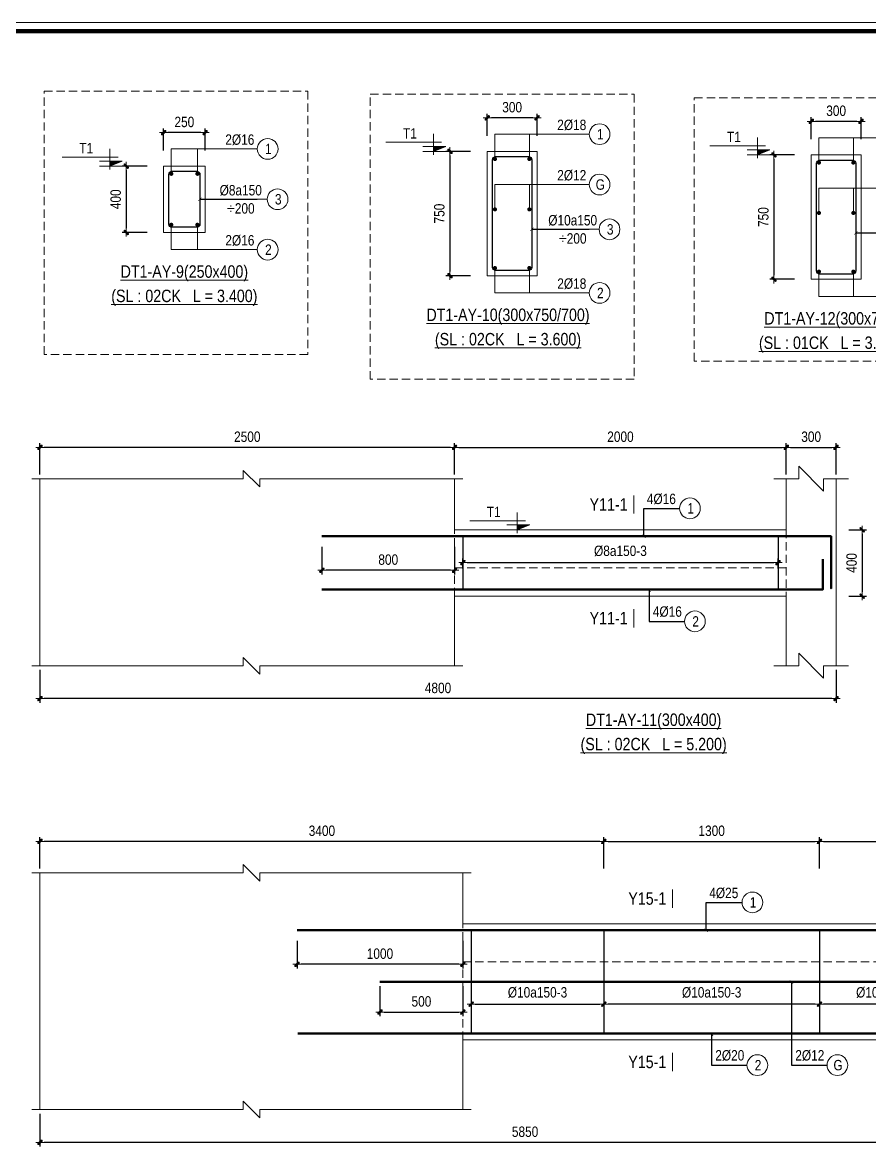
# Model space of a CAD drawing. Header units: millimetres. Extents: x 397144 to 8960116, y 345581 to 674207.
# Drawn here: x 5063761 to 5068868, y 656732 to 663512 of the extents above; entities that cross this region are included whole.
import ezdxf
from ezdxf.enums import TextEntityAlignment as Align

# ---------------------------------------------------------------- set-up
doc = ezdxf.new("R2010")
doc.units = ezdxf.units.MM
doc.header["$PDSIZE"] = -10
doc.linetypes.add('HIDDEN', pattern=[0.375, 0.25, -0.125])
doc.layers.get('0').update_dxf_attribs({"linetype": 'CONTINUOUS'})
doc.layers.get('Defpoints').update_dxf_attribs({"color": 12, "linetype": 'CONTINUOUS'})
for name, color, linetype, lineweight in [('CDAI', 8, 'CONTINUOUS', 30), ('CTHEP', 2, 'CONTINUOUS', 50), ('DBAO', 3, 'CONTINUOUS', 20), ('DGIONG', 4, 'CONTINUOUS', 13), ('KTH', 150, 'CONTINUOUS', 5), ('Net khuat', 8, 'HIDDEN', 13), ('STICK', 1, 'CONTINUOUS', 9), ('TEXT', 7, 'CONTINUOUS', 15)]:
    doc.layers.add(name, color=color, linetype=linetype, lineweight=lineweight)
doc.layers.add('HATCH', color=7, linetype='CONTINUOUS', lineweight=5, true_color=0x2491ff)
doc.styles.add('Star-HelCon', font='VHELVCN_0.TTF')
doc.styles.add('TTP-HelCon', font='VHELVCN_0.TTF')
doc.styles.add('VNI-HELVE-CONDENSE', font='VHELVCN_0.TTF')
doc.dimstyles.new('kc-25', dxfattribs={"dimtxt": 62.5, "dimasz": 20, "dimexe": 20, "dimexo": 50, "dimgap": 25, "dimtad": 3, "dimdec": 0, "dimzin": 0, "dimdsep": 46, "dimtxsty": 'VNI-HELVE-CONDENSE', "dimblk": 'DIM', "dimcen": 2.5, "dimclrd": 256, "dimclre": 154, "dimclrt": 7, "dimaunit": 1, "dimadec": 0, "dimazin": 0, "dimtfac": 1, "dimtdec": 0, "dimtix": 1, "dimtmove": 0, "dimatfit": 3, "dimldrblk": 'DOT', "dimfxl": 1, "dimtolj": 1, "dimtzin": 0, "dimarcsym": 0})
doc.dimstyles.new('TTP-25', dxfattribs={"dimscale": 25, "dimtxt": 2.5, "dimasz": 1, "dimexe": 1, "dimexo": 1, "dimgap": 0.09, "dimtad": 0, "dimdec": 4, "dimrnd": 5, "dimzin": 9, "dimdsep": 46, "dimtxsty": 'TTP-HelCon', "dimblk": 'Stick1', "dimcen": 0.09, "dimdle": 1.5, "dimclrd": 256, "dimclre": 256, "dimclrt": 7, "dimadec": 0, "dimazin": 0, "dimtfac": 1, "dimtdec": 4, "dimtmove": 0, "dimatfit": 3, "dimldrblk": '_ArchTick1', "dimfxl": 1, "dimtvp": 1, "dimtolj": 1, "dimtzin": 0, "dimarcsym": 0})

# ---------------------------------------------------------------- blocks, each defined once
blk = doc.blocks.new('Stick1')
at = {"layer": 'STICK'}
h = blk.add_hatch(color=256, dxfattribs=at)
edge = h.paths.add_edge_path()
edge.add_line((0.3, 0.5), (-0.5, -0.3))
edge.add_arc((-0.4, -0.4), 0.141, 135, 315)
edge.add_line((-0.3, -0.5), (0.5, 0.3))
edge.add_arc((0.4, 0.4), 0.141, 315, 495)
blk.add_line((1, 0), (-1, 0), dxfattribs=at)
blk.add_lwpolyline([(0.3, 0.5), (-0.5, -0.3, 1), (-0.3, -0.5), (0.5, 0.3, 1), (0.3, 0.5, 1)], format="xyb", dxfattribs=at)
blk = doc.blocks.new('*D172')
at = {"layer": 'Defpoints', "color": 0, "ltscale": 500, "transparency": 16777216}
for p in [(5066563.3, 662937.1), (5066563.3, 662803.8), (5066863.3, 662803.8)]:
    blk.add_point(p, dxfattribs=at)
at = {"layer": 'KTH', "lineweight": -2, "ltscale": 500, "transparency": 16777216}
for p, q in [((5066563.3, 662828.8), (5066563.3, 662962.1)), ((5066863.3, 662828.8), (5066863.3, 662962.1)), ((5066838.3, 662937.1), (5066588.3, 662937.1))]:
    blk.add_line(p, q, dxfattribs=at)
at = {"layer": 'KTH', "lineweight": -2, "ltscale": 500, "transparency": 16777216, "xscale": 25, "yscale": 25, "zscale": 25, "rotation": 180}
blk.add_blockref('Stick1', (5066563.3, 662937.1), dxfattribs=at)
at = {"layer": 'KTH', "lineweight": -2, "ltscale": 500, "transparency": 16777216, "xscale": 25, "yscale": 25, "zscale": 25}
blk.add_blockref('Stick1', (5066863.3, 662937.1), dxfattribs=at)
at = {"layer": 'KTH', "color": 7, "ltscale": 500, "transparency": 16777216, "insert": (5066713.3, 663000.9), "char_height": 62.5, "attachment_point": 5, "style": 'TTP-HelCon'}
blk.add_mtext('\\A1;300', dxfattribs=at)
blk = doc.blocks.new('_ArchTick1')
at = {"color": 0, "const_width": 3.81}
blk.add_lwpolyline([(-12.7, -12.7), (12.7, 12.7)], dxfattribs=at)
blk = doc.blocks.new('*D173')
at = {"layer": 'Defpoints', "color": 0, "ltscale": 500, "transparency": 16777216}
for p in [(5066488.1, 662734.8), (5066338.3, 661984.8), (5066488.1, 661984.8)]:
    blk.add_point(p, dxfattribs=at)
at = {"layer": 'KTH', "lineweight": -2, "ltscale": 500, "transparency": 16777216}
for p, q in [((5066463.1, 662734.8), (5066313.3, 662734.8)), ((5066338.3, 662709.8), (5066338.3, 662009.8)), ((5066463.1, 661984.8), (5066313.3, 661984.8))]:
    blk.add_line(p, q, dxfattribs=at)
at = {"layer": 'KTH', "lineweight": -2, "ltscale": 500, "transparency": 16777216, "xscale": 25, "yscale": 25, "zscale": 25}
for p, rotation in [((5066338.3, 662734.8), 90), ((5066338.3, 661984.8), 270)]:
    blk.add_blockref('Stick1', p, dxfattribs=dict(at, rotation=rotation))
at = {"layer": 'KTH', "color": 7, "ltscale": 500, "transparency": 16777216, "insert": (5066274.4, 662359.8), "char_height": 62.5, "attachment_point": 5, "rotation": 90, "style": 'TTP-HelCon'}
blk.add_mtext('\\A1;750', dxfattribs=at)
blk = doc.blocks.new('CODE')
at = {"layer": 'DBAO'}
for p, q in [((-62.5, -20), (-62.5, 105)), ((-62.5, 0), (-137.5, 30)), ((-137.5, 30), (0, 30)), ((-137.5, 0), (0, 0)), ((-112.5, 55), (223.6, 55))]:
    blk.add_line(p, q, dxfattribs=at)
at = {"layer": 'HATCH', "color": 1}
blk.add_solid([(-62.5, 0), (-137.5, 30), (-62.5, 30)], dxfattribs=at)
blk = doc.blocks.new('DIM')
h = blk.add_hatch(color=1)
h.paths.add_polyline_path([(0.49, 0.29, 1), (0.29, 0.49), (-0.19, 0), (0.19, 0)])
h.paths.add_polyline_path([(0.19, 0), (-0.19, 0), (-0.49, -0.29, 1), (-0.29, -0.49)])
at = {"color": 9}
for p, q in [((-0.19, 0), (-1.5, 0)), ((0.19, 0), (1.5, 0))]:
    blk.add_line(p, q, dxfattribs=at)
at = {"color": 1}
for p, q in [((-0.49, -0.29), (0.29, 0.49)), ((-0.29, -0.49), (0.49, 0.29)), ((-0.19, 0), (0.19, 0))]:
    blk.add_line(p, q, dxfattribs=at)
blk.add_arc((-0.39, -0.39), 0.138, 135, 315, dxfattribs=at)
blk = doc.blocks.new('*D174')
at = {"layer": 'Defpoints', "color": 0, "ltscale": 500, "transparency": 16777216}
for p in [(5064611.9, 662848.1), (5064611.9, 662714.9), (5064861.9, 662714.9)]:
    blk.add_point(p, dxfattribs=at)
at = {"layer": 'KTH', "lineweight": -2, "ltscale": 500, "transparency": 16777216}
for p, q in [((5064611.9, 662739.9), (5064611.9, 662873.1)), ((5064861.9, 662739.9), (5064861.9, 662873.1)), ((5064836.9, 662848.1), (5064636.9, 662848.1))]:
    blk.add_line(p, q, dxfattribs=at)
at = {"layer": 'KTH', "lineweight": -2, "ltscale": 500, "transparency": 16777216, "xscale": 25, "yscale": 25, "zscale": 25, "rotation": 180}
blk.add_blockref('Stick1', (5064611.9, 662848.1), dxfattribs=at)
at = {"layer": 'KTH', "lineweight": -2, "ltscale": 500, "transparency": 16777216, "xscale": 25, "yscale": 25, "zscale": 25}
blk.add_blockref('Stick1', (5064861.9, 662848.1), dxfattribs=at)
at = {"layer": 'KTH', "color": 7, "ltscale": 500, "transparency": 16777216, "insert": (5064736.9, 662912), "char_height": 62.5, "attachment_point": 5, "style": 'TTP-HelCon'}
blk.add_mtext('\\A1;250', dxfattribs=at)
blk = doc.blocks.new('*D175')
at = {"layer": 'Defpoints', "color": 0, "ltscale": 500, "transparency": 16777216}
for p in [(5064536.8, 662645.9), (5064386.9, 662245.9), (5064536.8, 662245.9)]:
    blk.add_point(p, dxfattribs=at)
at = {"layer": 'KTH', "lineweight": -2, "ltscale": 500, "transparency": 16777216}
for p, q in [((5064511.8, 662645.9), (5064361.9, 662645.9)), ((5064386.9, 662620.9), (5064386.9, 662270.9)), ((5064511.8, 662245.9), (5064361.9, 662245.9))]:
    blk.add_line(p, q, dxfattribs=at)
at = {"layer": 'KTH', "lineweight": -2, "ltscale": 500, "transparency": 16777216, "xscale": 25, "yscale": 25, "zscale": 25}
for p, rotation in [((5064386.9, 662645.9), 90), ((5064386.9, 662245.9), 270)]:
    blk.add_blockref('Stick1', p, dxfattribs=dict(at, rotation=rotation))
at = {"layer": 'KTH', "color": 7, "ltscale": 500, "transparency": 16777216, "insert": (5064323.1, 662445.9), "char_height": 62.5, "attachment_point": 5, "rotation": 90, "style": 'TTP-HelCon'}
blk.add_mtext('\\A1;400', dxfattribs=at)
blk = doc.blocks.new('*D176')
at = {"layer": 'Defpoints', "color": 0, "transparency": 16777216}
for p in [(5063866.3, 660949.6), (5063866.3, 660760.6), (5066366.3, 660760.6)]:
    blk.add_point(p, dxfattribs=at)
at = {"layer": 'KTH', "lineweight": -2, "transparency": 16777216}
for p, q in [((5063866.3, 660785.6), (5063866.3, 660974.6)), ((5066366.3, 660785.6), (5066366.3, 660974.6)), ((5066341.3, 660949.6), (5063891.3, 660949.6))]:
    blk.add_line(p, q, dxfattribs=at)
at = {"layer": 'KTH', "lineweight": -2, "transparency": 16777216, "xscale": 25, "yscale": 25, "zscale": 25, "rotation": 180}
blk.add_blockref('Stick1', (5063866.3, 660949.6), dxfattribs=at)
at = {"layer": 'KTH', "lineweight": -2, "transparency": 16777216, "xscale": 25, "yscale": 25, "zscale": 25}
blk.add_blockref('Stick1', (5066366.3, 660949.6), dxfattribs=at)
at = {"layer": 'KTH', "color": 7, "transparency": 16777216, "insert": (5065116.3, 661013.4), "char_height": 62.5, "attachment_point": 5, "style": 'TTP-HelCon'}
blk.add_mtext('\\A1;2500', dxfattribs=at)
blk = doc.blocks.new('*D177')
at = {"layer": 'Defpoints', "color": 0, "transparency": 16777216}
for p in [(5063866.3, 659632.2), (5068666.3, 659632.2), (5063866.3, 659434.2)]:
    blk.add_point(p, dxfattribs=at)
at = {"layer": 'KTH', "lineweight": -2, "transparency": 16777216}
for p, q in [((5063866.3, 659607.2), (5063866.3, 659409.2)), ((5068666.3, 659607.2), (5068666.3, 659409.2)), ((5068641.3, 659434.2), (5063891.3, 659434.2))]:
    blk.add_line(p, q, dxfattribs=at)
at = {"layer": 'KTH', "lineweight": -2, "transparency": 16777216, "xscale": 25, "yscale": 25, "zscale": 25, "rotation": 180}
blk.add_blockref('Stick1', (5063866.3, 659434.2), dxfattribs=at)
at = {"layer": 'KTH', "lineweight": -2, "transparency": 16777216, "xscale": 25, "yscale": 25, "zscale": 25}
blk.add_blockref('Stick1', (5068666.3, 659434.2), dxfattribs=at)
at = {"layer": 'KTH', "color": 7, "transparency": 16777216, "insert": (5066266.3, 659498.1), "char_height": 62.5, "attachment_point": 5, "style": 'TTP-HelCon'}
blk.add_mtext('\\A1;4800', dxfattribs=at)
blk = doc.blocks.new('*D178')
at = {"layer": 'Defpoints', "color": 0, "transparency": 16777216}
for p in [(5068366.3, 660949.6), (5066366.3, 660760.6), (5068366.3, 660760.6)]:
    blk.add_point(p, dxfattribs=at)
at = {"layer": 'KTH', "lineweight": -2, "transparency": 16777216}
for p, q in [((5066366.3, 660785.6), (5066366.3, 660974.6)), ((5068366.3, 660785.6), (5068366.3, 660974.6)), ((5066391.3, 660949.6), (5068341.3, 660949.6))]:
    blk.add_line(p, q, dxfattribs=at)
at = {"layer": 'KTH', "lineweight": -2, "transparency": 16777216, "xscale": 25, "yscale": 25, "zscale": 25, "rotation": 180}
blk.add_blockref('Stick1', (5066366.3, 660949.6), dxfattribs=at)
at = {"layer": 'KTH', "lineweight": -2, "transparency": 16777216, "xscale": 25, "yscale": 25, "zscale": 25}
blk.add_blockref('Stick1', (5068366.3, 660949.6), dxfattribs=at)
at = {"layer": 'KTH', "color": 7, "transparency": 16777216, "insert": (5067366.3, 661013.4), "char_height": 62.5, "attachment_point": 5, "style": 'TTP-HelCon'}
blk.add_mtext('\\A1;2000', dxfattribs=at)
blk = doc.blocks.new('*D179')
at = {"layer": 'Defpoints', "color": 0, "transparency": 16777216}
for p in [(5068316.3, 660254.4), (5066416.3, 660194.4), (5068316.3, 660194.4)]:
    blk.add_point(p, dxfattribs=at)
at = {"layer": 'KTH', "lineweight": -2, "transparency": 16777216}
for p, q in [((5066416.3, 660219.4), (5066416.3, 660279.4)), ((5066441.3, 660254.4), (5068291.3, 660254.4)), ((5068316.3, 660219.4), (5068316.3, 660279.4))]:
    blk.add_line(p, q, dxfattribs=at)
at = {"layer": 'KTH', "lineweight": -2, "transparency": 16777216, "xscale": 25, "yscale": 25, "zscale": 25, "rotation": 180}
blk.add_blockref('Stick1', (5066416.3, 660254.4), dxfattribs=at)
at = {"layer": 'KTH', "lineweight": -2, "transparency": 16777216, "xscale": 25, "yscale": 25, "zscale": 25}
blk.add_blockref('Stick1', (5068316.3, 660254.4), dxfattribs=at)
at = {"layer": 'KTH', "color": 7, "transparency": 16777216, "insert": (5067366.3, 660324.3), "char_height": 62.5, "attachment_point": 5, "style": 'TTP-HelCon'}
blk.add_mtext('\\A1;Þ8a150-3', dxfattribs=at)
blk = doc.blocks.new('*D180')
at = {"layer": 'Defpoints', "color": 0, "transparency": 16777216}
for p in [(5065566.3, 660374.2), (5066366.3, 660374.2), (5065566.3, 660208.2)]:
    blk.add_point(p, dxfattribs=at)
at = {"layer": 'KTH', "lineweight": -2, "transparency": 16777216}
for p, q in [((5065566.3, 660349.2), (5065566.3, 660183.2)), ((5066366.3, 660349.2), (5066366.3, 660183.2)), ((5066341.3, 660208.2), (5065591.3, 660208.2))]:
    blk.add_line(p, q, dxfattribs=at)
at = {"layer": 'KTH', "lineweight": -2, "transparency": 16777216, "xscale": 25, "yscale": 25, "zscale": 25, "rotation": 180}
blk.add_blockref('Stick1', (5065566.3, 660208.2), dxfattribs=at)
at = {"layer": 'KTH', "lineweight": -2, "transparency": 16777216, "xscale": 25, "yscale": 25, "zscale": 25}
blk.add_blockref('Stick1', (5066366.3, 660208.2), dxfattribs=at)
at = {"layer": 'KTH', "color": 7, "transparency": 16777216, "insert": (5065966.3, 660272.1), "char_height": 62.5, "attachment_point": 5, "style": 'TTP-HelCon'}
blk.add_mtext('\\A1;800', dxfattribs=at)
blk = doc.blocks.new('*D214')
at = {"layer": 'Defpoints', "color": 0, "transparency": 16777216}
for p in [(5063866.3, 658572.8), (5063866.3, 658383.8), (5067266.3, 658383.8)]:
    blk.add_point(p, dxfattribs=at)
at = {"layer": 'KTH', "lineweight": -2, "transparency": 16777216}
for p, q in [((5063866.3, 658408.8), (5063866.3, 658597.8)), ((5067241.3, 658572.8), (5063891.3, 658572.8)), ((5067266.3, 658408.8), (5067266.3, 658597.8))]:
    blk.add_line(p, q, dxfattribs=at)
at = {"layer": 'KTH', "lineweight": -2, "transparency": 16777216, "xscale": 25, "yscale": 25, "zscale": 25, "rotation": 180}
blk.add_blockref('Stick1', (5063866.3, 658572.8), dxfattribs=at)
at = {"layer": 'KTH', "lineweight": -2, "transparency": 16777216, "xscale": 25, "yscale": 25, "zscale": 25}
blk.add_blockref('Stick1', (5067266.3, 658572.8), dxfattribs=at)
at = {"layer": 'KTH', "color": 7, "transparency": 16777216, "insert": (5065566.3, 658636.6), "char_height": 62.5, "attachment_point": 5, "style": 'TTP-HelCon'}
blk.add_mtext('\\A1;3400', dxfattribs=at)
blk = doc.blocks.new('*D215')
at = {"layer": 'Defpoints', "color": 0, "transparency": 16777216}
for p in [(5063866.3, 656955.4), (5069716.3, 656955.4), (5063866.3, 656757.4)]:
    blk.add_point(p, dxfattribs=at)
at = {"layer": 'KTH', "lineweight": -2, "transparency": 16777216}
for p, q in [((5063866.3, 656930.4), (5063866.3, 656732.4)), ((5069716.3, 656930.4), (5069716.3, 656732.4)), ((5069691.3, 656757.4), (5063891.3, 656757.4))]:
    blk.add_line(p, q, dxfattribs=at)
at = {"layer": 'KTH', "lineweight": -2, "transparency": 16777216, "xscale": 25, "yscale": 25, "zscale": 25, "rotation": 180}
blk.add_blockref('Stick1', (5063866.3, 656757.4), dxfattribs=at)
at = {"layer": 'KTH', "lineweight": -2, "transparency": 16777216, "xscale": 25, "yscale": 25, "zscale": 25}
blk.add_blockref('Stick1', (5069716.3, 656757.4), dxfattribs=at)
at = {"layer": 'KTH', "color": 7, "transparency": 16777216, "insert": (5066791.3, 656821.3), "char_height": 62.5, "attachment_point": 5, "style": 'TTP-HelCon'}
blk.add_mtext('\\A1;5850', dxfattribs=at)
blk = doc.blocks.new('*D216')
at = {"layer": 'Defpoints', "color": 0, "transparency": 16777216}
for p in [(5068566.3, 658572.8), (5067266.3, 658383.8), (5068566.3, 658383.8)]:
    blk.add_point(p, dxfattribs=at)
at = {"layer": 'KTH', "lineweight": -2, "transparency": 16777216}
for p, q in [((5067266.3, 658408.8), (5067266.3, 658597.8)), ((5067291.3, 658572.8), (5068541.3, 658572.8)), ((5068566.3, 658408.8), (5068566.3, 658597.8))]:
    blk.add_line(p, q, dxfattribs=at)
at = {"layer": 'KTH', "lineweight": -2, "transparency": 16777216, "xscale": 25, "yscale": 25, "zscale": 25, "rotation": 180}
blk.add_blockref('Stick1', (5067266.3, 658572.8), dxfattribs=at)
at = {"layer": 'KTH', "lineweight": -2, "transparency": 16777216, "xscale": 25, "yscale": 25, "zscale": 25}
blk.add_blockref('Stick1', (5068566.3, 658572.8), dxfattribs=at)
at = {"layer": 'KTH', "color": 7, "transparency": 16777216, "insert": (5067916.3, 658636.6), "char_height": 62.5, "attachment_point": 5, "style": 'TTP-HelCon'}
blk.add_mtext('\\A1;1300', dxfattribs=at)
blk = doc.blocks.new('*D217')
at = {"layer": 'Defpoints', "color": 0, "transparency": 16777216}
for p in [(5069716.3, 658572.8), (5068566.3, 658383.8), (5069716.3, 658383.8)]:
    blk.add_point(p, dxfattribs=at)
at = {"layer": 'KTH', "lineweight": -2, "transparency": 16777216}
for p, q in [((5068566.3, 658408.8), (5068566.3, 658597.8)), ((5068591.3, 658572.8), (5069691.3, 658572.8)), ((5069716.3, 658408.8), (5069716.3, 658597.8))]:
    blk.add_line(p, q, dxfattribs=at)
at = {"layer": 'KTH', "lineweight": -2, "transparency": 16777216, "xscale": 25, "yscale": 25, "zscale": 25, "rotation": 180}
blk.add_blockref('Stick1', (5068566.3, 658572.8), dxfattribs=at)
at = {"layer": 'KTH', "lineweight": -2, "transparency": 16777216, "xscale": 25, "yscale": 25, "zscale": 25}
blk.add_blockref('Stick1', (5069716.3, 658572.8), dxfattribs=at)
at = {"layer": 'KTH', "color": 7, "transparency": 16777216, "insert": (5069141.3, 658636.6), "char_height": 62.5, "attachment_point": 5, "style": 'TTP-HelCon'}
blk.add_mtext('\\A1;1150', dxfattribs=at)
blk = doc.blocks.new('*D218')
at = {"layer": 'Defpoints', "color": 0, "transparency": 16777216}
for p in [(5066466.3, 657731.4), (5067266.3, 657731.4), (5067266.3, 657591.4)]:
    blk.add_point(p, dxfattribs=at)
at = {"layer": 'KTH', "lineweight": -2, "transparency": 16777216}
for p, q in [((5066466.3, 657706.4), (5066466.3, 657566.4)), ((5067266.3, 657706.4), (5067266.3, 657566.4)), ((5066491.3, 657591.4), (5067241.3, 657591.4))]:
    blk.add_line(p, q, dxfattribs=at)
at = {"layer": 'KTH', "lineweight": -2, "transparency": 16777216, "xscale": 25, "yscale": 25, "zscale": 25, "rotation": 180}
blk.add_blockref('Stick1', (5066466.3, 657591.4), dxfattribs=at)
at = {"layer": 'KTH', "lineweight": -2, "transparency": 16777216, "xscale": 25, "yscale": 25, "zscale": 25}
blk.add_blockref('Stick1', (5067266.3, 657591.4), dxfattribs=at)
at = {"layer": 'KTH', "color": 7, "transparency": 16777216, "insert": (5066866.3, 657661.3), "char_height": 62.5, "attachment_point": 5, "style": 'TTP-HelCon'}
blk.add_mtext('\\A1;\\A1;\\A1;Þ10a150-3', dxfattribs=at)
blk = doc.blocks.new('*D219')
at = {"layer": 'Defpoints', "color": 0, "transparency": 16777216}
for p in [(5067266.3, 657731.4), (5068566.3, 657731.4), (5067266.3, 657591.4)]:
    blk.add_point(p, dxfattribs=at)
at = {"layer": 'KTH', "lineweight": -2, "transparency": 16777216}
for p, q in [((5067266.3, 657706.4), (5067266.3, 657566.4)), ((5068566.3, 657706.4), (5068566.3, 657566.4)), ((5068541.3, 657591.4), (5067291.3, 657591.4))]:
    blk.add_line(p, q, dxfattribs=at)
at = {"layer": 'KTH', "lineweight": -2, "transparency": 16777216, "xscale": 25, "yscale": 25, "zscale": 25, "rotation": 180}
blk.add_blockref('Stick1', (5067266.3, 657591.4), dxfattribs=at)
at = {"layer": 'KTH', "lineweight": -2, "transparency": 16777216, "xscale": 25, "yscale": 25, "zscale": 25}
blk.add_blockref('Stick1', (5068566.3, 657591.4), dxfattribs=at)
at = {"layer": 'KTH', "color": 7, "transparency": 16777216, "insert": (5067916.3, 657661.3), "char_height": 62.5, "attachment_point": 5, "style": 'TTP-HelCon'}
blk.add_mtext('\\A1;\\A1;\\A1;Þ10a150-3', dxfattribs=at)
blk = doc.blocks.new('*D220')
at = {"layer": 'Defpoints', "color": 0, "transparency": 16777216}
for p in [(5068566.3, 657731.4), (5069366.3, 657731.4), (5068566.3, 657591.4)]:
    blk.add_point(p, dxfattribs=at)
at = {"layer": 'KTH', "lineweight": -2, "transparency": 16777216}
for p, q in [((5068566.3, 657706.4), (5068566.3, 657566.4)), ((5069366.3, 657706.4), (5069366.3, 657566.4)), ((5069341.3, 657591.4), (5068591.3, 657591.4))]:
    blk.add_line(p, q, dxfattribs=at)
at = {"layer": 'KTH', "lineweight": -2, "transparency": 16777216, "xscale": 25, "yscale": 25, "zscale": 25, "rotation": 180}
blk.add_blockref('Stick1', (5068566.3, 657591.4), dxfattribs=at)
at = {"layer": 'KTH', "lineweight": -2, "transparency": 16777216, "xscale": 25, "yscale": 25, "zscale": 25}
blk.add_blockref('Stick1', (5069366.3, 657591.4), dxfattribs=at)
at = {"layer": 'KTH', "color": 7, "transparency": 16777216, "insert": (5068966.3, 657661.3), "char_height": 62.5, "attachment_point": 5, "style": 'TTP-HelCon'}
blk.add_mtext('\\A1;\\A1;\\A1;Þ10a150-3', dxfattribs=at)
blk = doc.blocks.new('*D221')
at = {"layer": 'Defpoints', "color": 0, "transparency": 16777216}
for p in [(5065416.3, 657997.4), (5066416.3, 657997.4), (5065416.3, 657831.4)]:
    blk.add_point(p, dxfattribs=at)
at = {"layer": 'KTH', "lineweight": -2, "transparency": 16777216}
for p, q in [((5065416.3, 657972.4), (5065416.3, 657806.4)), ((5066416.3, 657972.4), (5066416.3, 657806.4)), ((5066391.3, 657831.4), (5065441.3, 657831.4))]:
    blk.add_line(p, q, dxfattribs=at)
at = {"layer": 'KTH', "lineweight": -2, "transparency": 16777216, "xscale": 25, "yscale": 25, "zscale": 25, "rotation": 180}
blk.add_blockref('Stick1', (5065416.3, 657831.4), dxfattribs=at)
at = {"layer": 'KTH', "lineweight": -2, "transparency": 16777216, "xscale": 25, "yscale": 25, "zscale": 25}
blk.add_blockref('Stick1', (5066416.3, 657831.4), dxfattribs=at)
at = {"layer": 'KTH', "color": 7, "transparency": 16777216, "insert": (5065916.3, 657895.2), "char_height": 62.5, "attachment_point": 5, "style": 'TTP-HelCon'}
blk.add_mtext('\\A1;1000', dxfattribs=at)
blk = doc.blocks.new('MC')
at = {"layer": 'CTHEP', "const_width": 10}
blk.add_lwpolyline([(0, 150), (0, 0)], dxfattribs=at)
at = {"layer": 'TEXT', "style": 'TTP-HelCon'}
blk.add_attdef('A', text='', height=100, dxfattribs=at).set_placement((-50, 25.5), align=Align.RIGHT)
blk = doc.blocks.new('*D698')
at = {"layer": 'Defpoints', "color": 0, "ltscale": 500, "transparency": 16777216}
for p in [(5068717.5, 660452.2), (5068717.5, 660052.2), (5068824.1, 660052.2)]:
    blk.add_point(p, dxfattribs=at)
at = {"layer": 'KTH', "lineweight": -2, "ltscale": 500, "transparency": 16777216}
for p, q in [((5068742.5, 660452.2), (5068849.1, 660452.2)), ((5068824.1, 660427.2), (5068824.1, 660077.2)), ((5068742.5, 660052.2), (5068849.1, 660052.2))]:
    blk.add_line(p, q, dxfattribs=at)
at = {"layer": 'KTH', "lineweight": -2, "ltscale": 500, "transparency": 16777216, "xscale": 25, "yscale": 25, "zscale": 25}
for p, rotation in [((5068824.1, 660452.2), 90), ((5068824.1, 660052.2), 270)]:
    blk.add_blockref('Stick1', p, dxfattribs=dict(at, rotation=rotation))
at = {"layer": 'KTH', "color": 7, "ltscale": 500, "transparency": 16777216, "insert": (5068760.2, 660252.2), "char_height": 62.5, "attachment_point": 5, "rotation": 90, "style": 'TTP-HelCon'}
blk.add_mtext('\\A1;400', dxfattribs=at)
blk = doc.blocks.new('*D703')
at = {"layer": 'Defpoints', "color": 0, "transparency": 16777216}
for p in [(5065916.3, 657725.4), (5066416.3, 657725.4), (5066416.3, 657543.6)]:
    blk.add_point(p, dxfattribs=at)
at = {"layer": 'KTH', "lineweight": -2, "transparency": 16777216}
for p, q in [((5065916.3, 657700.4), (5065916.3, 657518.6)), ((5066416.3, 657700.4), (5066416.3, 657518.6)), ((5065941.3, 657543.6), (5066391.3, 657543.6))]:
    blk.add_line(p, q, dxfattribs=at)
at = {"layer": 'KTH', "lineweight": -2, "transparency": 16777216, "xscale": 25, "yscale": 25, "zscale": 25, "rotation": 180}
blk.add_blockref('Stick1', (5065916.3, 657543.6), dxfattribs=at)
at = {"layer": 'KTH', "lineweight": -2, "transparency": 16777216, "xscale": 25, "yscale": 25, "zscale": 25}
blk.add_blockref('Stick1', (5066416.3, 657543.6), dxfattribs=at)
at = {"layer": 'KTH', "color": 7, "transparency": 16777216, "insert": (5066166.3, 657607.4), "char_height": 62.5, "attachment_point": 5, "style": 'TTP-HelCon'}
blk.add_mtext('\\A1;500', dxfattribs=at)
blk = doc.blocks.new('*D745')
at = {"layer": 'Defpoints', "color": 0, "transparency": 16777216}
for p in [(5068666.3, 660949.6), (5068366.3, 660760.6), (5068666.3, 660760.6)]:
    blk.add_point(p, dxfattribs=at)
at = {"layer": 'KTH', "lineweight": -2, "transparency": 16777216}
for p, q in [((5068366.3, 660785.6), (5068366.3, 660974.6)), ((5068666.3, 660785.6), (5068666.3, 660974.6)), ((5068391.3, 660949.6), (5068641.3, 660949.6))]:
    blk.add_line(p, q, dxfattribs=at)
at = {"layer": 'KTH', "lineweight": -2, "transparency": 16777216, "xscale": 25, "yscale": 25, "zscale": 25, "rotation": 180}
blk.add_blockref('Stick1', (5068366.3, 660949.6), dxfattribs=at)
at = {"layer": 'KTH', "lineweight": -2, "transparency": 16777216, "xscale": 25, "yscale": 25, "zscale": 25}
blk.add_blockref('Stick1', (5068666.3, 660949.6), dxfattribs=at)
at = {"layer": 'KTH', "color": 7, "transparency": 16777216, "insert": (5068516.3, 661013.4), "char_height": 62.5, "attachment_point": 5, "style": 'TTP-HelCon'}
blk.add_mtext('\\A1;300', dxfattribs=at)
blk = doc.blocks.new('CHG_XX_Khung ten')
blk.add_lwpolyline([(15, 579), (826, 579), (826, 15), (15, 15)], close=True)
at = {"color": 4, "linetype": 'Continuous', "const_width": 1}
blk.add_lwpolyline([(17, 577), (824, 577), (824, 17), (17, 17)], close=True, dxfattribs=at)
blk = doc.blocks.new('*D1922')
at = {"layer": 'Defpoints', "color": 0, "ltscale": 500, "transparency": 16777216}
for p in [(5068516.9, 662915.7), (5068516.9, 662782.5), (5068816.9, 662782.5)]:
    blk.add_point(p, dxfattribs=at)
at = {"layer": 'KTH', "lineweight": -2, "ltscale": 500, "transparency": 16777216}
for p, q in [((5068516.9, 662807.5), (5068516.9, 662940.7)), ((5068816.9, 662807.5), (5068816.9, 662940.7)), ((5068791.9, 662915.7), (5068541.9, 662915.7))]:
    blk.add_line(p, q, dxfattribs=at)
at = {"layer": 'KTH', "lineweight": -2, "ltscale": 500, "transparency": 16777216, "xscale": 25, "yscale": 25, "zscale": 25, "rotation": 180}
blk.add_blockref('Stick1', (5068516.9, 662915.7), dxfattribs=at)
at = {"layer": 'KTH', "lineweight": -2, "ltscale": 500, "transparency": 16777216, "xscale": 25, "yscale": 25, "zscale": 25}
blk.add_blockref('Stick1', (5068816.9, 662915.7), dxfattribs=at)
at = {"layer": 'KTH', "color": 7, "ltscale": 500, "transparency": 16777216, "insert": (5068666.9, 662979.6), "char_height": 62.5, "attachment_point": 5, "style": 'TTP-HelCon'}
blk.add_mtext('\\A1;300', dxfattribs=at)
blk = doc.blocks.new('*D1923')
at = {"layer": 'Defpoints', "color": 0, "ltscale": 500, "transparency": 16777216}
for p in [(5068441.7, 662713.5), (5068291.9, 661963.5), (5068441.7, 661963.5)]:
    blk.add_point(p, dxfattribs=at)
at = {"layer": 'KTH', "lineweight": -2, "ltscale": 500, "transparency": 16777216}
for p, q in [((5068416.7, 662713.5), (5068266.9, 662713.5)), ((5068291.9, 662688.5), (5068291.9, 661988.5)), ((5068416.7, 661963.5), (5068266.9, 661963.5))]:
    blk.add_line(p, q, dxfattribs=at)
at = {"layer": 'KTH', "lineweight": -2, "ltscale": 500, "transparency": 16777216, "xscale": 25, "yscale": 25, "zscale": 25}
for p, rotation in [((5068291.9, 662713.5), 90), ((5068291.9, 661963.5), 270)]:
    blk.add_blockref('Stick1', p, dxfattribs=dict(at, rotation=rotation))
at = {"layer": 'KTH', "color": 7, "ltscale": 500, "transparency": 16777216, "insert": (5068228.1, 662338.5), "char_height": 62.5, "attachment_point": 5, "rotation": 90, "style": 'TTP-HelCon'}
blk.add_mtext('\\A1;750', dxfattribs=at)

msp = doc.modelspace()

# ---------------------------------------------------------------- linework, layer by layer
at = {"layer": 'CDAI', "ltscale": 52.5}
for p, q in [((5066416.3379, 660417.20242), (5066416.3379, 660087.20242)), ((5068316.3379, 660417.20242), (5068316.3379, 660087.20242)), ((5066466.33789, 658036.39959), (5066466.33789, 657414.39959)), ((5067266.3379, 658036.39959), (5067266.3379, 657414.39959)), ((5068566.3379, 658036.39959), (5068566.3379, 657414.39959))]:
    msp.add_line(p, q, dxfattribs=at)
at = {"layer": 'CDAI'}
for points in [[(5066613.26403, 662703.55958), (5066813.26403, 662703.55958, -0.4142135624), (5066832.01403, 662684.80958), (5066832.01403, 662034.80958, -0.4142135624), (5066813.26403, 662016.05958), (5066613.26403, 662016.05958, -0.4142135624), (5066594.51403, 662034.80958), (5066594.51403, 662684.80958, -0.4142135624)], [(5064661.91293, 662614.61937), (5064811.91293, 662614.61937, -0.4142135624), (5064830.66293, 662595.86937), (5064830.66293, 662295.86937, -0.4142135624), (5064811.91293, 662277.11937), (5064661.91293, 662277.11937, -0.4142135624), (5064643.16293, 662295.86937), (5064643.16293, 662595.86937, -0.4142135624)]]:
    msp.add_lwpolyline(points, format="xyb", close=True, dxfattribs=at)
at = {"layer": 'CTHEP', "const_width": 12.5}
for points in [[(5066603.26403, 662688.55958, 1), (5066615.76403, 662688.55958, 1)], [(5066810.76403, 662688.55958, 1), (5066823.26403, 662688.55958, 1)], [(5064651.91293, 662599.61937, 1), (5064664.41293, 662599.61937, 1)], [(5064809.41293, 662599.61937, 1), (5064821.91293, 662599.61937, 1)], [(5066603.26403, 662384.80958, 1), (5066615.76403, 662384.80958, 1)], [(5066810.76403, 662384.80958, 1), (5066823.26403, 662384.80958, 1)], [(5064651.91293, 662292.11937, 1), (5064664.41293, 662292.11937, 1)], [(5064809.41293, 662292.11937, 1), (5064821.91293, 662292.11937, 1)], [(5066603.26403, 662031.05958, 1), (5066615.76403, 662031.05958, 1)], [(5066810.76403, 662031.05958, 1), (5066823.26403, 662031.05958, 1)]]:
    msp.add_lwpolyline(points, format="xyb", close=True, dxfattribs=at)
at = {"layer": 'CTHEP'}
for points in [[(5065566.3379, 660413.20242), (5068636.3379, 660413.20242), (5068636.3379, 660098.54998), (5068636.3379, 660098.54998)], [(5065566.3379, 660091.20242), (5068586.36928, 660091.20242), (5068586.36928, 660275.7255)], [(5065416.3379, 658036.39959), (5069686.3379, 658036.39959), (5069686.3379, 657414.39959)], [(5065421.30224, 657414.39959), (5069653.78746, 657414.39959), (5069653.78746, 657836.41703)]]:
    msp.add_lwpolyline(points, dxfattribs=at)
msp.add_lwpolyline([(5065916.3379, 657725.39959), (5069616.3379, 657725.39959), (5069616.3379, 657725.39959)], close=True, dxfattribs=at)
at = {"layer": 'DBAO', "flags": 128}
for points in [[(5066863.26403, 662734.80958), (5066863.26403, 661984.80958), (5066563.26403, 661984.80958), (5066563.26403, 662734.80958)], [(5066563.26403, 662734.80958), (5066863.26403, 662734.80958)], [(5064861.91293, 662645.86937), (5064861.91293, 662245.86937), (5064611.91293, 662245.86937), (5064611.91293, 662645.86937)], [(5064611.91293, 662645.86937), (5064861.91293, 662645.86937)]]:
    msp.add_lwpolyline(points, dxfattribs=at)
at = {"layer": 'DBAO'}
for points in [[(5063866.3379, 660760.59676), (5063866.3379, 660452.20242), (5063866.3379, 660452.20242), (5063866.3379, 660052.20242), (5063866.3379, 660052.20242), (5063866.3379, 659632.20242)], [(5066366.3379, 660760.59676), (5066366.3379, 660452.20242), (5068366.3379, 660452.20242), (5068366.3379, 660760.59676)], [(5068666.3379, 660760.59676), (5068666.3379, 660452.20242), (5068666.3379, 660452.20242), (5068666.3379, 660052.20242), (5068666.3379, 660052.20242), (5068666.3379, 659632.20242)], [(5066366.3379, 659632.20242), (5066366.3379, 660052.20242), (5068366.3379, 660052.20242), (5068366.3379, 659632.20242)], [(5063866.3379, 658383.79393), (5063866.3379, 658075.39959), (5063866.3379, 658075.39959), (5063866.3379, 657375.39959), (5063866.3379, 657375.39959), (5063866.3379, 656955.39959)], [(5066416.33789, 658383.79393), (5066416.33789, 658075.39959), (5069416.3379, 658075.39959), (5069716.3379, 658075.39959)], [(5066416.33789, 656955.39959), (5066416.33789, 657375.39959), (5069416.3379, 657375.39959), (5069716.3379, 657375.39959)]]:
    msp.add_lwpolyline(points, dxfattribs=at)
at = {"layer": 'DGIONG'}
for p, q in [((5066609.51403, 662688.55958), (5066609.51403, 662838.55958)), ((5066609.51403, 662838.55958), (5067178.26403, 662838.55958)), ((5066817.01403, 662688.55958), (5066817.01403, 662838.55958)), ((5064658.16293, 662599.61937), (5064658.16293, 662749.61937)), ((5064658.16293, 662749.61937), (5065176.91293, 662749.61937)), ((5064815.66293, 662599.61937), (5064815.66293, 662749.61937)), ((5066609.51403, 662384.80958), (5066609.51403, 662534.80958)), ((5066609.51403, 662534.80958), (5067178.26403, 662534.80958)), ((5066817.01403, 662384.80958), (5066817.01403, 662534.80958)), ((5064830.66293, 662445.86937), (5065236.41293, 662445.86937)), ((5064658.16293, 662142.11937), (5064658.16293, 662292.11937)), ((5064815.66293, 662142.11937), (5064815.66293, 662292.11937)), ((5066832.01403, 662264.65424), (5067237.76403, 662264.65424)), ((5064658.16293, 662142.11937), (5065176.91293, 662142.11937)), ((5066609.51403, 661881.05958), (5066609.51403, 662031.05958)), ((5066817.01403, 661881.05958), (5066817.01403, 662031.05958)), ((5066609.51403, 661881.05958), (5067178.26403, 661881.05958))]:
    msp.add_line(p, q, dxfattribs=at)
for points in [[(5068291.3379, 660760.59676), (5068441.3379, 660760.59676), (5068441.3379, 660835.59676), (5068591.3379, 660685.59676), (5068591.3379, 660760.59676), (5068741.3379, 660760.59676)], [(5063816.3379, 660760.59676), (5065091.3379, 660760.59676), (5065091.3379, 660810.59676), (5065191.3379, 660710.59676), (5065191.3379, 660760.59676), (5066416.3379, 660760.59676)], [(5068291.3379, 659632.20242), (5068441.3379, 659632.20242), (5068441.3379, 659707.20242), (5068591.3379, 659557.20242), (5068591.3379, 659632.20242), (5068741.3379, 659632.20242)], [(5063816.3379, 659632.20242), (5065091.3379, 659632.20242), (5065091.3379, 659682.20242), (5065191.3379, 659582.20242), (5065191.3379, 659632.20242), (5066416.3379, 659632.20242)], [(5063816.3379, 658383.79393), (5065091.3379, 658383.79393), (5065091.3379, 658433.79393), (5065191.3379, 658333.79393), (5065191.3379, 658383.79393), (5066466.33789, 658383.79393)], [(5063816.3379, 656955.39959), (5065091.3379, 656955.39959), (5065091.3379, 657005.39959), (5065191.3379, 656905.39959), (5065191.3379, 656955.39959), (5066466.33789, 656955.39959)]]:
    msp.add_lwpolyline(points, dxfattribs=at)
for centre in [(5067240.76403, 662838.55958), (5065239.41293, 662749.61937), (5067240.76403, 662534.80958), (5065298.91293, 662445.86937), (5067300.26403, 662264.65424), (5065239.41293, 662142.11937), (5067240.76403, 661881.05958), (5067785.4982, 660581.71153), (5067815.3593, 659900.15816), (5068161.99821, 658204.9087), (5068191.8593, 657223.35533), (5068674.3593, 657223.35533)]:
    msp.add_circle(centre, 62.5, dxfattribs=at)
at = {"layer": 'Net khuat', "ltscale": 200}
for p, q in [((5066366.3379, 660052.20242), (5066366.3379, 660452.20242)), ((5068366.3379, 660452.20242), (5068366.3379, 660052.20242)), ((5066366.3379, 660222.20242), (5068366.3379, 660222.20242)), ((5066416.33789, 657375.39959), (5066416.33789, 658075.39959)), ((5066416.33789, 657845.39959), (5069416.3379, 657845.39959))]:
    msp.add_line(p, q, dxfattribs=at)
for points in [[(5063891.08044, 663098.51331), (5065482.07617, 663098.51331), (5065482.07617, 661509.91748), (5063891.08044, 661509.91748)], [(5065858.01254, 663079.30275), (5067449.00826, 663079.30275), (5067449.00826, 661360.12226), (5065858.01254, 661360.12226)]]:
    msp.add_lwpolyline(points, close=True, dxfattribs=at)

# ---------------------------------------------------------------- block references
at = {"xscale": 0.75, "yscale": 0.75, "zscale": 0.75}
for p, values in [((5067446.8379, 660548.61399), {'A': 'Y11-1'}), ((5067446.8379, 659862.83442), {'A': 'Y11-1'}), ((5067680.3379, 658171.81117), {'A': 'Y15-1'}), ((5067680.3379, 657186.03159), {'A': 'Y15-1'})]:
    msp.add_blockref('MC', p, dxfattribs=at).add_auto_attribs(values)
at = {"layer": 'KTH', "linetype": 'Continuous', "xscale": -1}
for p in [(5066175.77747, 662734.80958), (5064224.42637, 662645.86937), (5066681.57154, 660452.20242)]:
    msp.add_blockref('CODE', p, dxfattribs=at)

# ---------------------------------------------------------------- texts
at = {"layer": 'TEXT', "style": 'TTP-HelCon'}
for p in [(5066218.04414, 662811.80458), (5064266.69304, 662722.86436), (5066723.83821, 660529.19741)]:
    msp.add_text('T1    ', height=62.5, dxfattribs=at).set_placement(p, align=Align.RIGHT)
for s, height, p in [('2Þ18', 62.5, (5067072.76403, 662863.55958)), ('2Þ16', 62.5, (5065071.41293, 662774.61937)), ('2Þ12', 62.5, (5067072.76403, 662559.80958)), ('Þ8a150', 62.5, (5065076.91293, 662469.36937)), ('÷200', 62.5, (5065076.91293, 662359.61937)), ('Þ10a150', 62.5, (5067078.26403, 662288.15424)), ('2Þ16', 62.5, (5065071.67827, 662167.11937)), ('÷200', 62.5, (5067078.26403, 662178.40424)), ('%%UDT1-AY-9(250x400)', 75, (5064736.91293, 661972.57583)), ('2Þ18', 62.5, (5067073.02937, 661906.05958)), ('%%U(SL : 02CK   L = 3.400)', 75, (5064736.91293, 661825.68123)), ('%%UDT1-AY-10(300x750/700)', 75, (5066688.26403, 661711.51605)), ('%%U(SL : 02CK   L = 3.600)', 75, (5066688.26403, 661564.62145)), ('%%UDT1-AY-11(300x400)', 75, (5067566.3379, 659269.23248)), ('%%U(SL : 02CK   L = 5.200)', 75, (5067566.3379, 659122.33789))]:
    msp.add_text(s, height=height, dxfattribs=at).set_placement(p, align=Align.CENTER)
at = {"layer": 'TEXT', "style": 'Star-HelCon'}
for s, p in [('1', (5067244.93069, 662838.55958)), ('1', (5065243.57959, 662749.61937)), ('G', (5067244.93069, 662534.80958)), ('3', (5065303.07959, 662445.86937)), ('3', (5067304.43069, 662264.65424)), ('2', (5065243.57959, 662142.11937)), ('2', (5067244.93069, 661881.05958)), ('1', (5067789.66487, 660581.71153)), ('2', (5067819.52597, 659900.15816)), ('1', (5068166.16487, 658204.9087)), ('2', (5068196.02597, 657223.35533)), ('G', (5068678.52597, 657223.35533))]:
    msp.add_text(s, height=62.5, dxfattribs=at).set_placement(p, align=Align.MIDDLE)
at = {"layer": 'TEXT', "style": 'TTP-HelCon'}
for s, p in [('4Þ16', (5067525.37432, 660607.56448)), ('4Þ16', (5067561.55143, 659928.05522)), ('4Þ25', (5067901.87432, 658230.76165)), ('2Þ20', (5067938.05143, 657251.25239)), ('2Þ12', (5068420.55143, 657251.25239))]:
    msp.add_text(s, height=62.5, dxfattribs=at).set_placement(p)

# ---------------------------------------------------------------- dimensions: what is measured, and where the dimension line sits
at = {"layer": 'KTH', "ltscale": 500}
for base, p1, p2, picture, middle in [((5066563.26403, 662937.05958), (5066863.26403, 662803.82153), (5066563.26403, 662803.82153), '*D172', (5066713.26403, 663000.89292)), ((5064611.91293, 662848.11937), (5064861.91293, 662714.88131), (5064611.91293, 662714.88131), '*D174', (5064736.91293, 662911.9527))]:
    dim = msp.add_linear_dim(base=base, p1=p1, p2=p2, dimstyle='TTP-25', override={"dimtxsty": 'TTP-HelCon'}, dxfattribs=at)
    dim.commit()
    dim.dimension.update_dxf_attribs({"geometry": picture, "text_midpoint": middle})
for base, p1, p2, picture, middle in [((5066338.27747, 661984.80958), (5066488.11028, 662734.80958), (5066488.11028, 661984.80958), '*D173', (5066274.44414, 662359.80958)), ((5064386.92637, 662245.86937), (5064536.75918, 662645.86937), (5064536.75918, 662245.86937), '*D175', (5064323.09304, 662445.86937))]:
    dim = msp.add_linear_dim(base=base, p1=p1, p2=p2, angle=90, dimstyle='TTP-25', override={"dimtxsty": 'TTP-HelCon'}, dxfattribs=at)
    dim.commit()
    dim.dimension.update_dxf_attribs({"geometry": picture, "text_midpoint": middle})
at = {"layer": 'KTH'}
for base, p1, p2, picture, middle in [((5063866.3379, 660949.59676), (5066366.3379, 660760.59676), (5063866.3379, 660760.59676), '*D176', (5065116.3379, 661013.4301)), ((5063866.3379, 659434.22455), (5068666.3379, 659632.20242), (5063866.3379, 659632.20242), '*D177', (5066266.3379, 659498.05789)), ((5063866.3379, 658572.79393), (5067266.3379, 658383.79393), (5063866.3379, 658383.79393), '*D214', (5065566.3379, 658636.62727)), ((5063866.3379, 656757.42172), (5069716.3379, 656955.39959), (5063866.3379, 656955.39959), '*D215', (5066791.3379, 656821.25506))]:
    dim = msp.add_linear_dim(base=base, p1=p1, p2=p2, dimstyle='TTP-25', override={"dimtmove": 1}, dxfattribs=at)
    dim.commit()
    dim.dimension.update_dxf_attribs({"geometry": picture, "text_midpoint": middle})
for base, p1, p2, picture, middle in [((5068366.3379, 660949.59676), (5066366.3379, 660760.59676), (5068366.3379, 660760.59676), '*D178', (5067366.3379, 661013.4301)), ((5068666.3379, 660949.59676), (5068366.3379, 660760.59676), (5068666.3379, 660760.59676), '*D745', (5068516.3379, 661013.4301)), ((5068566.3379, 658572.79393), (5067266.3379, 658383.79393), (5068566.3379, 658383.79393), '*D216', (5067916.3379, 658636.62727)), ((5069716.3379, 658572.79393), (5068566.3379, 658383.79393), (5069716.3379, 658383.79393), '*D217', (5069141.3379, 658636.62727))]:
    dim = msp.add_linear_dim(base=base, p1=p1, p2=p2, angle=180, dimstyle='TTP-25', override={"dimtmove": 1}, dxfattribs=at)
    dim.commit()
    dim.dimension.update_dxf_attribs({"geometry": picture, "text_midpoint": middle})
at = {"layer": 'KTH', "ltscale": 500}
dim = msp.add_aligned_dim(p1=(5068717.48258, 660452.20242), p2=(5068717.48258, 660052.20242), distance=106.58, dimstyle='TTP-25', dxfattribs=at)
dim.commit()
dim.dimension.update_dxf_attribs({"geometry": '*D698', "text_midpoint": (5068760.22925, 660252.20242)})
at = {"layer": 'KTH'}
for base, p1, p2, picture, middle in [((5065566.3379, 660208.2191), (5066366.3379, 660374.20242), (5065566.3379, 660374.20242), '*D180', (5065966.3379, 660272.05243)), ((5065416.3379, 657831.41627), (5066416.33789, 657997.39959), (5065416.3379, 657997.39959), '*D221', (5065916.3379, 657895.2496))]:
    dim = msp.add_linear_dim(base=base, p1=p1, p2=p2, dimstyle='TTP-25', dxfattribs=at)
    dim.commit()
    dim.dimension.update_dxf_attribs({"geometry": picture, "text_midpoint": middle})
for base, p1, p2, text, picture, middle in [((5068316.3379, 660254.42899), (5066416.3379, 660194.44217), (5068316.3379, 660194.44217), 'Þ8a150-3', '*D179', (5067366.3379, 660324.34566)), ((5067266.3379, 657591.39959), (5066466.33789, 657731.41277), (5067266.3379, 657731.41277), '\\A1;\\A1;Þ10a150-3', '*D218', (5066866.3379, 657661.31626))]:
    dim = msp.add_linear_dim(base=base, p1=p1, p2=p2, text=text, dimstyle='TTP-25', override={"dimtmove": 1}, dxfattribs=at)
    dim.commit()
    dim.dimension.update_dxf_attribs({"geometry": picture, "text_midpoint": middle})
dim = msp.add_aligned_dim(p1=(5065916.3379, 657725.39959), p2=(5066416.33789, 657725.39959), distance=-181.79861, dimstyle='TTP-25', dxfattribs=at)
dim.commit()
dim.dimension.update_dxf_attribs({"geometry": '*D703', "text_midpoint": (5066166.3379, 657607.43432)})
for base, p1, p2, picture, middle in [((5067266.3379, 657591.39959), (5068566.3379, 657731.41277), (5067266.3379, 657731.41277), '*D219', (5067916.3379, 657661.31626)), ((5068566.3379, 657591.39959), (5069366.3379, 657731.41277), (5068566.3379, 657731.41277), '*D220', (5068966.3379, 657661.31626))]:
    dim = msp.add_linear_dim(base=base, p1=p1, p2=p2, angle=180, text='\\A1;\\A1;Þ10a150-3', dimstyle='TTP-25', override={"dimtmove": 1}, dxfattribs=at)
    dim.commit()
    dim.dimension.update_dxf_attribs({"geometry": picture, "text_midpoint": middle})

# ---------------------------------------------------------------- leaders
at = {"layer": 'DGIONG'}
for points in [[(5064830.66293, 662445.86937), (5065176.59338, 662445.86937)], [(5066832.01403, 662264.65424), (5067177.94448, 662264.65424)], [(5067506.86255, 660413.20242), (5067506.86229, 660581.71153), (5067722.9982, 660581.71153)], [(5067538.53966, 660087.20242), (5067538.5394, 659900.15816), (5067752.8593, 659900.15816)], [(5067883.36255, 658036.39959), (5067883.36229, 658204.9087), (5068099.49821, 658204.9087)], [(5068397.53967, 657725.39959), (5068397.5394, 657223.35533), (5068611.8593, 657223.35533)], [(5067915.03967, 657410.39959), (5067915.0394, 657223.35533), (5068129.3593, 657223.35533)]]:
    msp.add_leader(points, dimstyle='kc-25', override={"dimtad": 0, "dimldrblk": 'ArchTick', "dimfxl": 100, "dimarcsym": 1}, dxfattribs=at)

# ---------------------------------------------------------------- next in the draw order: block references
at = {"layer": 'KTH', "ltscale": 0.8, "xscale": 25.92478421702978, "yscale": 25.92478421702978, "zscale": 25.92478421702978}
msp.add_blockref('CHG_XX_Khung ten', (5062667.06085, 648501.85593), dxfattribs=at)

# ---------------------------------------------------------------- next in the draw order: linework, layer by layer
at = {"layer": 'CDAI'}
msp.add_lwpolyline([(5068566.89386, 662682.23139), (5068766.89386, 662682.23139, -0.4142135624), (5068785.64386, 662663.48139), (5068785.64386, 662013.48139, -0.4142135624), (5068766.89386, 661994.73139), (5068566.89386, 661994.73139, -0.4142135624), (5068548.14386, 662013.48139), (5068548.14386, 662663.48139, -0.4142135624)], format="xyb", close=True, dxfattribs=at)
at = {"layer": 'CTHEP', "const_width": 12.5}
for points in [[(5068556.89386, 662667.23139, 1), (5068569.39386, 662667.23139, 1)], [(5068764.39386, 662667.23139, 1), (5068776.89386, 662667.23139, 1)], [(5068556.89386, 662363.48139, 1), (5068569.39386, 662363.48139, 1)], [(5068764.39386, 662363.48139, 1), (5068776.89386, 662363.48139, 1)], [(5068556.89386, 662009.73139, 1), (5068569.39386, 662009.73139, 1)], [(5068764.39386, 662009.73139, 1), (5068776.89386, 662009.73139, 1)]]:
    msp.add_lwpolyline(points, format="xyb", close=True, dxfattribs=at)
at = {"layer": 'DBAO', "flags": 128}
for points in [[(5068816.89386, 662713.48139), (5068816.89386, 661963.48139), (5068516.89386, 661963.48139), (5068516.89386, 662713.48139)], [(5068516.89386, 662713.48139), (5068816.89386, 662713.48139)]]:
    msp.add_lwpolyline(points, dxfattribs=at)
at = {"layer": 'DGIONG'}
for p, q in [((5068563.14386, 662667.23139), (5068563.14386, 662817.23139)), ((5068563.14386, 662817.23139), (5069131.89386, 662817.23139)), ((5068770.64386, 662667.23139), (5068770.64386, 662817.23139)), ((5068563.14386, 662363.48139), (5068563.14386, 662513.48139)), ((5068563.14386, 662513.48139), (5069131.89386, 662513.48139)), ((5068770.64386, 662363.48139), (5068770.64386, 662513.48139)), ((5068785.64386, 662243.32605), (5069191.39386, 662243.32605)), ((5068563.14386, 661859.73139), (5068563.14386, 662009.73139)), ((5068770.64386, 661859.73139), (5068770.64386, 662009.73139)), ((5068563.14386, 661859.73139), (5069131.89386, 661859.73139))]:
    msp.add_line(p, q, dxfattribs=at)
at = {"layer": 'Net khuat', "ltscale": 200}
msp.add_lwpolyline([(5067811.64237, 663057.97456), (5069402.63809, 663057.97456), (5069402.63809, 661469.37872), (5067811.64237, 661469.37872)], close=True, dxfattribs=at)

# ---------------------------------------------------------------- next in the draw order: block references
at = {"layer": 'KTH', "linetype": 'Continuous', "xscale": -1}
msp.add_blockref('CODE', (5068129.4073, 662713.48139), dxfattribs=at)

# ---------------------------------------------------------------- next in the draw order: texts
at = {"layer": 'TEXT', "style": 'TTP-HelCon'}
msp.add_text('T1    ', height=62.5, dxfattribs=at).set_placement((5068171.67397, 662790.47639), align=Align.RIGHT)
for s, p in [('%%UDT1-AY-12(300x750)', (5068641.89386, 661690.18786)), ('%%U(SL : 01CK   L = 3.600)', (5068641.89386, 661543.29326))]:
    msp.add_text(s, height=75, dxfattribs=at).set_placement(p, align=Align.CENTER)

# ---------------------------------------------------------------- next in the draw order: dimensions: what is measured, and where the dimension line sits
at = {"layer": 'KTH', "ltscale": 500}
dim = msp.add_linear_dim(base=(5068516.89386, 662915.73139), p1=(5068816.89386, 662782.49334), p2=(5068516.89386, 662782.49334), dimstyle='TTP-25', override={"dimtxsty": 'TTP-HelCon'}, dxfattribs=at)
dim.commit()
dim.dimension.update_dxf_attribs({"geometry": '*D1922', "text_midpoint": (5068666.89386, 662979.56473)})
dim = msp.add_linear_dim(base=(5068291.9073, 661963.48139), p1=(5068441.74012, 662713.48139), p2=(5068441.74012, 661963.48139), angle=90, dimstyle='TTP-25', override={"dimtxsty": 'TTP-HelCon'}, dxfattribs=at)
dim.commit()
dim.dimension.update_dxf_attribs({"geometry": '*D1923', "text_midpoint": (5068228.07397, 662338.48139)})

# ---------------------------------------------------------------- next in the draw order: leaders
at = {"layer": 'DGIONG'}
msp.add_leader([(5068785.64386, 662243.32605), (5069131.57431, 662243.32605)], dimstyle='kc-25', override={"dimtad": 0, "dimldrblk": 'ArchTick', "dimfxl": 100, "dimarcsym": 1}, dxfattribs=at)

doc.saveas('drawing.dxf')
